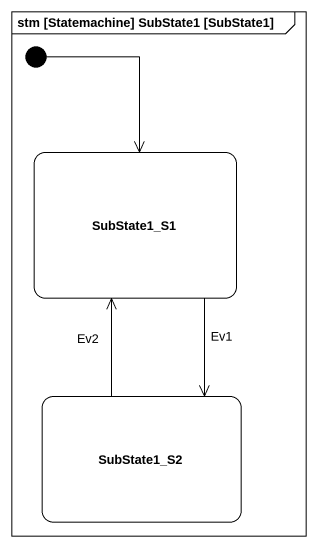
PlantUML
@startuml
mainframe stm [Statemachine] SubState1 [SubState1]
hide empty description
state SubState1_S1
state SubState1_S2
[*] --> SubState1_S1
SubState1_S1 --> SubState1_S2 : Ev1
SubState1_S2 -up-> SubState1_S1 : Ev2
@enduml
